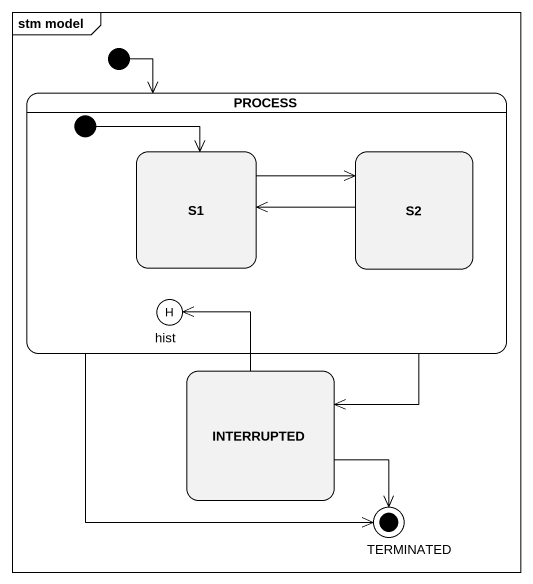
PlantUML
@startuml
mainframe stm model
hide empty description
state "PROCESS" as PROCESS_ {
  state S1
  state S2
  state hist <<history>>
  [*] --> S1
}
state INTERRUPTED
state TERMINATED <<end>>
[*] --> PROCESS_
PROCESS_ --> INTERRUPTED
PROCESS_ --> TERMINATED
S1 -right-> S2
S2 -left-> S1
INTERRUPTED -up-> hist
INTERRUPTED --> TERMINATED
@enduml
